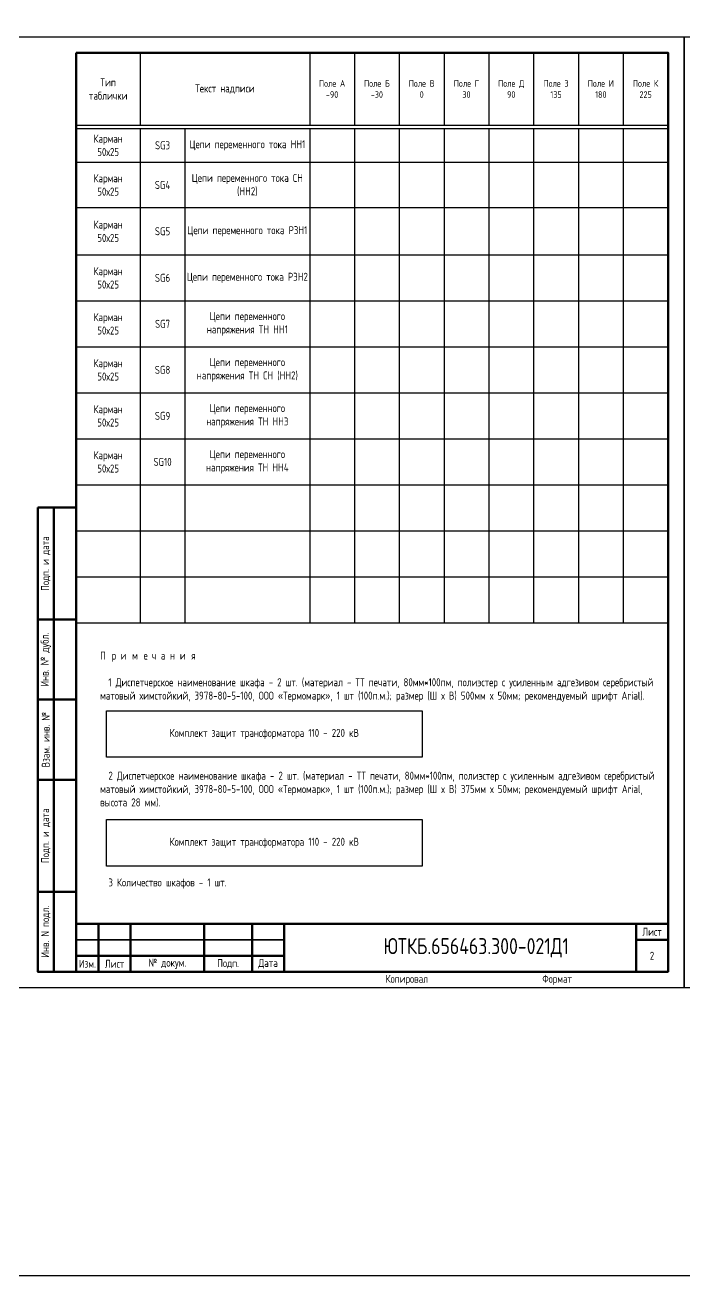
# Model space of a CAD drawing. Header units: millimetres. Extents: x -1117 to 4405, y -90 to 586.
# Drawn here: x -626 to -420, y -90 to 300.7 of the extents above; entities that cross this region are included whole.
import ezdxf

# ---------------------------------------------------------------- set-up
doc = ezdxf.new("R2010")
doc.units = ezdxf.units.MM
doc.styles.add('Gost_type_A', font='GOST_0.TTF')

# ---------------------------------------------------------------- blocks, each defined once
blk = doc.blocks.new('Формат_А4')
blk.add_lwpolyline([(0, 297), (0, 0), (-210, 0), (-210, 297)], close=True)
at = {"lineweight": 50}
blk.add_lwpolyline([(-190, 292), (-5, 292), (-5, 5), (-190, 5)], close=True, dxfattribs=at)
blk = doc.blocks.new('*T21')
at = {"color": 0, "linetype": 'ByBlock', "lineweight": -2, "transparency": 16777216}
for p, q in [((0, 0), (185, 0)), ((0, 0), (0, -238.09)), ((20, 0), (20, -22.61)), ((73, 0), (73, -22.61)), ((87, 0), (87, -22.61)), ((101, 0), (101, -22.61)), ((115, 0), (115, -22.61)), ((129, 0), (129, -22.61)), ((143, 0), (143, -22.61)), ((157, 0), (157, -22.61)), ((171, 0), (171, -22.61)), ((185, 0), (185, -238.09)), ((210, 0), (395, 0)), ((210, 0), (210, -178.03)), ((230, 0), (230, -22.61)), ((283, 0), (283, -22.61)), ((297, 0), (297, -22.61)), ((311, 0), (311, -22.61)), ((325, 0), (325, -22.61)), ((339, 0), (339, -22.61)), ((353, 0), (353, -22.61)), ((367, 0), (367, -22.61)), ((381, 0), (381, -22.61)), ((395, 0), (395, -178.03)), ((0, -22.61), (185, -22.61)), ((210, -22.61), (395, -22.61)), ((0, -23.61), (185, -23.61)), ((20, -23.61), (20, -238.09)), ((34, -23.61), (34, -238.09)), ((73, -23.61), (73, -238.09)), ((87, -23.61), (87, -238.09)), ((101, -23.61), (101, -238.09)), ((115, -23.61), (115, -238.09)), ((129, -23.61), (129, -238.09)), ((143, -23.61), (143, -238.09)), ((157, -23.61), (157, -238.09)), ((171, -23.61), (171, -238.09)), ((210, -23.61), (395, -23.61)), ((230, -23.61), (230, -178.03)), ((244, -23.61), (244, -178.03)), ((283, -23.61), (283, -178.03)), ((297, -23.61), (297, -178.03)), ((311, -23.61), (311, -178.03)), ((325, -23.61), (325, -178.03)), ((339, -23.61), (339, -178.03)), ((353, -23.61), (353, -178.03)), ((367, -23.61), (367, -178.03)), ((381, -23.61), (381, -178.03)), ((0, -33.28), (185, -33.28)), ((210, -34.17), (395, -34.17)), ((0, -42.95), (185, -42.95)), ((210, -48.36), (395, -48.36)), ((0, -52.62), (185, -52.62)), ((0, -62.64), (185, -62.64)), ((210, -63.09), (395, -63.09)), ((0, -72.31), (185, -72.31)), ((210, -77.46), (395, -77.46)), ((0, -82.7), (185, -82.7)), ((0, -93.08), (185, -93.08)), ((210, -91.83), (395, -91.83)), ((0, -103.46), (185, -103.46)), ((210, -106.2), (395, -106.2)), ((0, -113.85), (185, -113.85)), ((210, -120.56), (395, -120.56)), ((0, -124.23), (185, -124.23)), ((0, -134.61), (185, -134.61)), ((210, -134.93), (395, -134.93)), ((0, -145), (185, -145)), ((210, -149.3), (395, -149.3)), ((0, -155.38), (185, -155.38)), ((210, -163.66), (395, -163.66)), ((0, -165.76), (185, -165.76)), ((0, -176.15), (185, -176.15)), ((210, -178.03), (395, -178.03)), ((0, -186.53), (185, -186.53)), ((0, -196.91), (185, -196.91)), ((0, -207.3), (185, -207.3)), ((0, -217.68), (185, -217.68)), ((0, -227.71), (185, -227.71)), ((0, -238.09), (185, -238.09))]:
    blk.add_line(p, q, dxfattribs=at)
at = {"color": 0, "transparency": 16777216, "char_height": 2.5, "attachment_point": 5, "style": 'Gost_type_A'}
for s, insert, width in [('Тип таблички', (10, -11.3), 17), ('Текст надписи', (46.5, -11.3), 50), ('{\\H0.83333x;\\C256;Поле А \\P-90}', (80, -11.3), 11), ('{\\H0.83333x;\\C256;Поле Б\\P-30}', (94, -11.3), 11), ('{\\H0.83333x;\\C256;Поле В\\P0}', (108, -11.3), 11), ('{\\H0.83333x;\\C256;Поле Г\\P30}', (122, -11.3), 11), ('{\\H0.83333x;\\C256;Поле Д\\P90}', (136, -11.3), 11), ('{\\H0.83333x;\\C256;Поле З\\P135}', (150, -11.3), 11), ('{\\H0.83333x;\\C256;Поле И\\P180}', (164, -11.3), 11), ('{\\H0.83333x;\\C256;Поле К\\P225}', (178, -11.3), 11), ('Тип таблички', (220, -11.3), 17), ('Текст надписи', (256.5, -11.3), 50), ('{\\H0.83333x;\\C256;Поле А \\P-90}', (290, -11.3), 11), ('{\\H0.83333x;\\C256;Поле Б\\P-30}', (304, -11.3), 11), ('{\\H0.83333x;\\C256;Поле В\\P0}', (318, -11.3), 11), ('{\\H0.83333x;\\C256;Поле Г\\P30}', (332, -11.3), 11), ('{\\H0.83333x;\\C256;Поле Д\\P90}', (346, -11.3), 11), ('{\\H0.83333x;\\C256;Поле З\\P135}', (360, -11.3), 11), ('{\\H0.83333x;\\C256;Поле И\\P180}', (374, -11.3), 11), ('{\\H0.83333x;\\C256;Поле К\\P225}', (388, -11.3), 11), ('Карман\\P50х25', (10, -28.44), 17), ('A1', (27, -28.44), 11), ('ИЭУ', (53.5, -28.44), 36), ('Карман\\P50х25', (220, -28.89), 17), ('{\\C256;Цепи переменного тока НН1}', (263.5, -28.89), 36), ('SG3', (237, -28.89), 11), ('Карман\\P50х25', (10, -38.11), 17), ('A1.1', (27, -38.11), 11), ('ИЧМ ИЭУ', (53.5, -38.11), 36), ('Карман\\P50х25', (220, -41.27), 17), ('{\\C256;Цепи переменного тока СН (НН2)}', (263.5, -41.27), 36), ('SG4', (237, -41.27), 11), ('Карман\\P50х25', (10, -47.78), 17), ('HL1', (27, -47.78), 11), ('Вызов', (53.5, -47.78), 36), ('Карман\\P50х25', (10, -57.63), 17), ('Действие на отключение\\PВ (В1) ВН', (53.5, -57.63), 36), ('Карман\\P50х25', (220, -55.73), 17), ('SG5', (237, -55.73), 11), ('{\\C256;Цепи переменного тока РЗН1}', (263.5, -55.73), 36), ('SA1', (27, -57.63), 11), ('Карман\\P50х25', (10, -67.48), 17), ('SA2', (27, -67.48), 11), ('Пуск УРОВ В (В1) ВН', (53.5, -67.48), 36), ('Карман\\P50х25', (220, -70.28), 17), ('SG6', (237, -70.28), 11), ('{\\C256;Цепи переменного тока РЗН2}', (263.5, -70.28), 36), ('Карман\\P50х25', (10, -77.51), 17), ('Действие на отключение\\PОВ (В2) ВН', (53.5, -77.51), 36), ('SA3', (27, -77.51), 11), ('Карман\\P50х25', (220, -84.64), 17), ('{\\C256;Цепи переменного напряжения ТН НН1}', (263.5, -84.64), 36), ('Карман\\P50х25', (10, -87.89), 17), ('SG7', (237, -84.64), 11), ('SA4', (27, -87.89), 11), ('Пуск УРОВ ОВ (В2) ВН', (53.5, -87.89), 36), ('Карман\\P50х25', (10, -98.27), 17), ('SA5', (27, -98.27), 11), ('Действие на отключение\\PНН1', (53.5, -98.27), 36), ('Карман\\P50х25', (220, -99.01), 17), ('{\\C256;Цепи переменного напряжения ТН СН (НН2)}', (263.5, -99.01), 36), ('SG8', (237, -99.01), 11), ('Карман\\P50х25', (10, -108.66), 17), ('SA6', (27, -108.66), 11), ('Пуск УРОВ НН1', (53.5, -108.66), 36), ('Карман\\P50х25', (220, -113.38), 17), ('SG9', (237, -113.38), 11), ('{\\C256;Цепи переменного напряжения ТН НН3}', (263.5, -113.38), 36), ('Карман\\P50х25', (10, -119.04), 17), ('Действие на отключение\\PСН (НН2)', (53.5, -119.04), 36), ('SA7', (27, -119.04), 11), ('Карман\\P50х25', (220, -127.75), 17), ('{\\C256;Цепи переменного напряжения ТН НН4}', (263.5, -127.75), 36), ('Карман\\P50х25', (10, -129.42), 17), ('SA8', (27, -129.42), 11), ('Пуск УРОВ СН (НН2)', (53.5, -129.42), 36), ('SG10', (237, -127.75), 11), ('Карман\\P50х25', (10, -139.81), 17), ('Действие на отключение\\PНН3', (53.5, -139.81), 36), ('SA9', (27, -139.81), 11), ('Карман\\P50х25', (10, -150.19), 17), ('SA10', (27, -150.19), 11), ('Пуск УРОВ НН4', (53.5, -150.19), 36), ('Карман\\P50х25', (10, -160.57), 17), ('SA11', (27, -160.57), 11), ('Действие на отключение\\Pсмежного трансформатора', (53.5, -160.57), 36), ('Карман\\P50х25', (10, -170.96), 17), ('Действие на отключение\\PСВ ВН', (53.5, -170.96), 36), ('SA12', (27, -170.96), 11), ('Карман\\P50х25', (10, -181.34), 17), ('Действие на отключение\\PШСВ ВН', (53.5, -181.34), 36), ('SA13', (27, -181.34), 11), ('Карман\\P50х25', (10, -191.72), 17), ('SA14', (27, -191.72), 11), ('Действие на отключение\\PСВ CН', (53.5, -191.72), 36), ('Карман\\P50х25', (10, -202.1), 17), ('Действие на отключение\\PАПТ', (53.5, -202.1), 36), ('SA15', (27, -202.1), 11), ('Карман\\P50х25', (10, -212.49), 17), ('Действие на отключение\\PОК', (53.5, -212.49), 36), ('SA16', (27, -212.49), 11), ('Карман\\P50х25', (10, -222.69), 17), ('SG1', (27, -222.69), 11), ('Цепи переменного тока \\PВ (В1) ВН', (53.5, -222.69), 36), ('Карман\\P50х25', (10, -232.9), 17), ('Цепи переменного тока \\PОВ (В2) ВН', (53.5, -232.9), 36), ('SG2', (27, -232.9), 11)]:
    blk.add_mtext(s, dxfattribs=dict(at, insert=insert, width=width))
blk = doc.blocks.new('Штамп левый нижний')
at = {"lineweight": 50}
for points in [[(-12, 145), (-7, 145), (-7, 110), (-12, 110)], [(-7, 145), (0, 145), (0, 110), (-7, 110)], [(-12, 110), (-7, 110), (-7, 85), (-12, 85)], [(-7, 110), (0, 110), (0, 85), (-7, 85)], [(-12, 85), (-7, 85), (-7, 60), (-12, 60)], [(-7, 85), (0, 85), (0, 60), (-7, 60)], [(-12, 60), (-7, 60), (-7, 25), (-12, 25)], [(-7, 60), (0, 60), (0, 25), (-7, 25)], [(-12, 25), (-7, 25), (-7, 0), (-12, 0)], [(-7, 25), (0, 25), (0, 0), (-7, 0)]]:
    blk.add_lwpolyline(points, close=True, dxfattribs=at)
at = {"char_height": 2.5, "attachment_point": 5, "rotation": 90, "style": 'Gost_type_A'}
for s, insert, width in [('Подп. и дата', (-9.5, 127.5), 35), ('Инв. № дубл.', (-9.5, 97.5), 25), ('Взам. инв. №', (-9.5, 72.5), 25), ('Подп. и дата', (-9.5, 42.5), 35), ('Инв. N подл.', (-9.5, 12.5), 25)]:
    blk.add_mtext(s, dxfattribs=dict(at, insert=insert, width=width))
blk = doc.blocks.new('Штамп малый нижний')
at = {"lineweight": 50}
for points in [[(-185, 15), (-178, 15), (-178, 5), (-185, 5)], [(-178, 15), (-168, 15), (-168, 5), (-178, 5)], [(-168, 15), (-145, 15), (-145, 5), (-168, 5)], [(-145, 15), (-130, 15), (-130, 5), (-145, 5)], [(-130, 15), (-120, 15), (-120, 5), (-130, 5)], [(-120, 15), (-10, 15), (-10, 0), (-120, 0)], [(-10, 15), (0, 15), (0, 10), (-10, 10)], [(-10, 10), (0, 10), (0, 0), (-10, 0)], [(-185, 5), (-178, 5), (-178, 0), (-185, 0)], [(-178, 5), (-168, 5), (-168, 0), (-178, 0)], [(-168, 5), (-145, 5), (-145, 0), (-168, 0)], [(-145, 5), (-130, 5), (-130, 0), (-145, 0)], [(-130, 5), (-120, 5), (-120, 0), (-130, 0)]]:
    blk.add_lwpolyline(points, close=True, dxfattribs=at)
for points in [[(-185, 15), (-178, 15), (-178, 10), (-185, 10)], [(-178, 15), (-168, 15), (-168, 10), (-178, 10)], [(-168, 15), (-145, 15), (-145, 10), (-168, 10)], [(-145, 15), (-130, 15), (-130, 10), (-145, 10)], [(-130, 15), (-120, 15), (-120, 10), (-130, 10)], [(-185, 10), (-178, 10), (-178, 5), (-185, 5)], [(-178, 10), (-168, 10), (-168, 5), (-178, 5)], [(-168, 10), (-145, 10), (-145, 5), (-168, 5)], [(-145, 10), (-130, 10), (-130, 5), (-145, 5)], [(-130, 10), (-120, 10), (-120, 5), (-130, 5)]]:
    blk.add_lwpolyline(points, close=True)
at = {"char_height": 2.5, "style": 'Gost_type_A'}
for s, insert, width, attachment_point in [('Лист', (-5, 12.5), 10, 5), ('№ докум.', (-156.5, 2.5), 23, 5), ('Подп.', (-137.5, 2.5), 15, 5), ('Дата', (-125, 2.5), 10, 5), ('Изм.', (-181.5, 2.5), 7, 5), ('Лист', (-173, 2.5), 10, 5), ('Копировал', (-75, -2.53), 13.1202, 6), ('Формат', (-30, -2.53), 13.1202, 6)]:
    blk.add_mtext(s, dxfattribs=dict(at, insert=insert, width=width, attachment_point=attachment_point))
blk = doc.blocks.new('*T43')
at = {"color": 0, "linetype": 'ByBlock', "lineweight": -2, "transparency": 16777216}
for p, q in [((0, 0), (185, 0)), ((0, 0), (0, -178.03)), ((20, 0), (20, -22.61)), ((73, 0), (73, -22.61)), ((87, 0), (87, -22.61)), ((101, 0), (101, -22.61)), ((115, 0), (115, -22.61)), ((129, 0), (129, -22.61)), ((143, 0), (143, -22.61)), ((157, 0), (157, -22.61)), ((171, 0), (171, -22.61)), ((185, 0), (185, -178.03)), ((0, -22.61), (185, -22.61)), ((0, -23.61), (185, -23.61)), ((20, -23.61), (20, -178.03)), ((34, -23.61), (34, -178.03)), ((73, -23.61), (73, -178.03)), ((87, -23.61), (87, -178.03)), ((101, -23.61), (101, -178.03)), ((115, -23.61), (115, -178.03)), ((129, -23.61), (129, -178.03)), ((143, -23.61), (143, -178.03)), ((157, -23.61), (157, -178.03)), ((171, -23.61), (171, -178.03)), ((0, -34.17), (185, -34.17)), ((0, -48.36), (185, -48.36)), ((0, -63.09), (185, -63.09)), ((0, -77.46), (185, -77.46)), ((0, -91.83), (185, -91.83)), ((0, -106.2), (185, -106.2)), ((0, -120.56), (185, -120.56)), ((0, -134.93), (185, -134.93)), ((0, -149.3), (185, -149.3)), ((0, -163.66), (185, -163.66)), ((0, -178.03), (185, -178.03))]:
    blk.add_line(p, q, dxfattribs=at)
at = {"color": 0, "transparency": 16777216, "char_height": 2.5, "attachment_point": 5, "style": 'Gost_type_A'}
for s, insert, width in [('Тип таблички', (10, -11.3), 17), ('Текст надписи', (46.5, -11.3), 50), ('{\\H0.83333x;\\C256;Поле А \\P-90}', (80, -11.3), 11), ('{\\H0.83333x;\\C256;Поле Б\\P-30}', (94, -11.3), 11), ('{\\H0.83333x;\\C256;Поле В\\P0}', (108, -11.3), 11), ('{\\H0.83333x;\\C256;Поле Г\\P30}', (122, -11.3), 11), ('{\\H0.83333x;\\C256;Поле Д\\P90}', (136, -11.3), 11), ('{\\H0.83333x;\\C256;Поле З\\P135}', (150, -11.3), 11), ('{\\H0.83333x;\\C256;Поле И\\P180}', (164, -11.3), 11), ('{\\H0.83333x;\\C256;Поле К\\P225}', (178, -11.3), 11), ('Карман\\P50х25', (10, -28.89), 17), ('{\\C256;Цепи переменного тока НН1}', (53.5, -28.89), 36), ('SG3', (27, -28.89), 11), ('Карман\\P50х25', (10, -41.27), 17), ('{\\C256;Цепи переменного тока СН (НН2)}', (53.5, -41.27), 36), ('SG4', (27, -41.27), 11), ('Карман\\P50х25', (10, -55.73), 17), ('SG5', (27, -55.73), 11), ('{\\C256;Цепи переменного тока РЗН1}', (53.5, -55.73), 36), ('Карман\\P50х25', (10, -70.28), 17), ('SG6', (27, -70.28), 11), ('{\\C256;Цепи переменного тока РЗН2}', (53.5, -70.28), 36), ('Карман\\P50х25', (10, -84.64), 17), ('{\\C256;Цепи переменного напряжения ТН НН1}', (53.5, -84.64), 36), ('SG7', (27, -84.64), 11), ('Карман\\P50х25', (10, -99.01), 17), ('{\\C256;Цепи переменного напряжения ТН СН (НН2)}', (53.5, -99.01), 36), ('SG8', (27, -99.01), 11), ('Карман\\P50х25', (10, -113.38), 17), ('SG9', (27, -113.38), 11), ('{\\C256;Цепи переменного напряжения ТН НН3}', (53.5, -113.38), 36), ('Карман\\P50х25', (10, -127.75), 17), ('{\\C256;Цепи переменного напряжения ТН НН4}', (53.5, -127.75), 36), ('SG10', (27, -127.75), 11)]:
    blk.add_mtext(s, dxfattribs=dict(at, insert=insert, width=width))

msp = doc.modelspace()

# ---------------------------------------------------------------- linework, layer by layer
for points in [[(-1117.42, 586), (4404.54, 586), (4404.54, -90), (-1117.42, -90)], [(-600.5, 86.52), (-501.9, 86.52), (-501.9, 72.02), (-600.5, 72.02)], [(-600.5, 52.52), (-501.9, 52.52), (-501.9, 38.02), (-600.5, 38.02)]]:
    msp.add_lwpolyline(points, close=True)

# ---------------------------------------------------------------- block references
at = {"color": 1}
for name, p in [('Формат_А4', (-420, 0)), ('Формат_А4', (-210, 0)), ('Штамп левый нижний', (-610, 5)), ('Штамп малый нижний', (-425, 5))]:
    msp.add_blockref(name, p, dxfattribs=at)
for name, p in [('*T21', (-820, 292)), ('*T43', (-610, 292))]:
    msp.add_blockref(name, p)

# ---------------------------------------------------------------- texts
at = {"char_height": 2.5, "style": 'Gost_type_A'}
for s, insert, width, attachment_point in [('\\pxql;{\\T2;\\C0;Примечания\\P\\P\\T1;  1 }Диспетчерское наименование шкафа - {\\C6;2 шт}. (материал - ТТ печати, 80мм*100пм, полиэстер с усиленным адгезивом серебристый матовый химстойкий, 3978-80-5-100, ООО «Термомарк», 1 шт (100п.м.); размер (Ш х В) {\\C6;500мм} х 50мм; рекомендуемый шрифт Arial).\\P\\P\\P\\P\\P\\P  2 Диспетчерское наименование шкафа - {\\C6;2 шт.} (материал - ТТ печати, 80мм*100пм, полиэстер с усиленным адгезивом серебристый матовый химстойкий, 3978-80-5-100, ООО «Термомарк», 1 шт (100п.м.); размер (Ш х В) 375мм х 50мм; рекомендуемый шрифт Arial, высота 28 мм).\\P\\P\\P\\P\\P\\P  3 Количество шкафов - 1 шт.', (-602.5, 105), 175, 1), ('Комплект защит трансформатора 110 - 220 кВ', (-551.2, 79.27), 98.6, 5), ('Комплект защит трансформатора 110 - 220 кВ', (-551.2, 45.27), 98.6, 5), ('2', (-430, 10), 10, 5)]:
    msp.add_mtext(s, dxfattribs=dict(at, insert=insert, width=width, attachment_point=attachment_point))
at = {"color": 1, "insert": (-485, 12.5), "char_height": 5, "width": 120, "attachment_point": 5, "style": 'Gost_type_A'}
msp.add_mtext('{\\C256;ЮТКБ.656463.300-021Д1}', dxfattribs=at)

doc.saveas('drawing.dxf')
